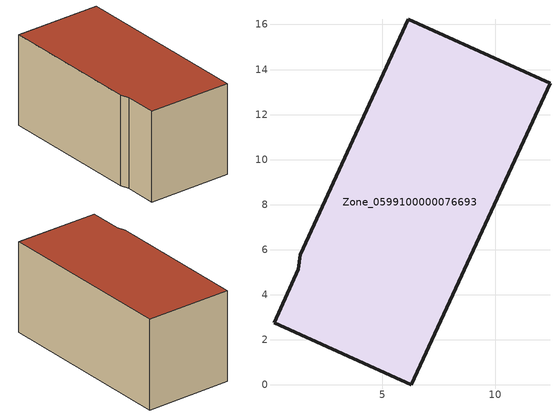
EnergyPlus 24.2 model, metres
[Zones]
Zone_0599100000076693
 floor ground (C_G): 0.19,2.77 1.26,5.14 1.34,5.77 6.16,16.24 12.44,13.4 6.27,0 z0
 wall outside (C_F): 12.44,13.4 6.16,16.24 1.34,5.77 1.26,5.14 0.19,2.77 6.27,0 12.44,13.4 z0:7.1
 roof outside (C_R): 1.26,5.14 0.19,2.77 6.27,0 12.44,13.4 6.16,16.24 1.34,5.77 z7.1
[BUILDING]
Pand.0599100000076693: North Axis=0; Terrain=City; Loads Convergence Tolerance Value=0.04; Temperature Convergence Tolerance Value=0.4; Solar Distribution=FullExterior; Maximum Number of Warmup Days=25; Minimum Number of Warmup Days=1
[Site:Location]
Rotterdam.The.Hague.AP_ZH_NLD Design_Conditions: Latitude=51.96; Longitude=4.45; Time Zone=1; Elevation=-4.5
[SITE:GROUNDTEMPERATURE:BUILDINGSURFACE]
18, 18, 18, 18, 18, 18, 18, 18, 18, 18, 18, 18
[MATERIAL] Thermal Absorptance=0.9; Solar Absorptance=0.7; Visible Absorptance=0.7
Name | Roughness | Thickness | Conductivity | Density | Specific Heat
G.D.1965 | MediumSmooth | 0.15 | 1 | 540 | 1210
F.D.1965 | Rough | 0.3 | 0.857143 | 1920 | 840
R.D.1965 | MediumRough | 0.2 | 0.08 | 1500 | 1000
[CONSTRUCTION]
C_G: G.D.1965
C_F: F.D.1965
C_R: R.D.1965
[ZONE]
Zone_0599100000076693: Type=1; Multiplier=1; Ceiling Height=Autocalculate; Volume=Autocalculate; Floor Area=autocalculate; Part of Total Floor Area=Yes
[ZONEINFILTRATION:DESIGNFLOWRATE]
Infil_Zone_0599100000076693: Zone or ZoneList or Space or SpaceList=Zone_0599100000076693; Schedule=AlwaysOn; Design Flow Rate Calculation Method=Flow/Area; Flow Rate per Floor Area=0.0042; Constant Term Coefficient=1; Temperature Term Coefficient=0; Velocity Term Coefficient=0; Velocity Squared Term Coefficient=0
[HVACTEMPLATE:ZONE:IDEALLOADSAIRSYSTEM]
Zone_0599100000076693: Maximum Heating Supply Air Temperature=50; Minimum Cooling Supply Air Temperature=13; Maximum Heating Supply Air Humidity Ratio=0.0156; Minimum Cooling Supply Air Humidity Ratio=0.0077; Heating Limit=NoLimit; Cooling Limit=NoLimit; Dehumidification Control Type=ConstantSensibleHeatRatio; Cooling Sensible Heat Ratio=0.7; Dehumidification Setpoint=60; Humidification Control Type=None; Humidification Setpoint=30; Outdoor Air Method=None; Outdoor Air Flow Rate per Person=0.00944; Outdoor Air Flow Rate per Zone Floor Area=0; Outdoor Air Flow Rate per Zone=0; Demand Controlled Ventilation Type=None; Outdoor Air Economizer Type=NoEconomizer; Heat Recovery Type=None; Sensible Heat Recovery Effectiveness=0.7; Latent Heat Recovery Effectiveness=0.65
[ZONECONTROL:THERMOSTAT]
ThermostatControl_Zone_0599100000076693: Zone or ZoneList=Zone_0599100000076693; Control Type Schedule=DualSetpointControlType; Control 1=Thermostat_Zone_0599100000076693; Temperature Difference Between Cutout And Setpoint=0
[THERMOSTATSETPOINT:DUALSETPOINT]
Thermostat_Zone_0599100000076693: Heating Setpoint Temperature Schedule=HeatingSetpoint_Zone_0599100000076693; Cooling Setpoint Temperature Schedule=CoolingSetpoint_Zone_0599100000076693
[SCHEDULE:COMPACT]
HeatingSetpoint_Zone_0599100000076693: Through: 12/31, For: AllDays, Until: 24:00, 21
CoolingSetpoint_Zone_0599100000076693: Through: 12/31, For: AllDays, Until: 24:00, 24
DualSetpointControlType: Through: 12/31, For: AllDays, Until: 24:00, 4
AlwaysOn: Through: 12/31, For: AllDays, Until: 24:00, 1
